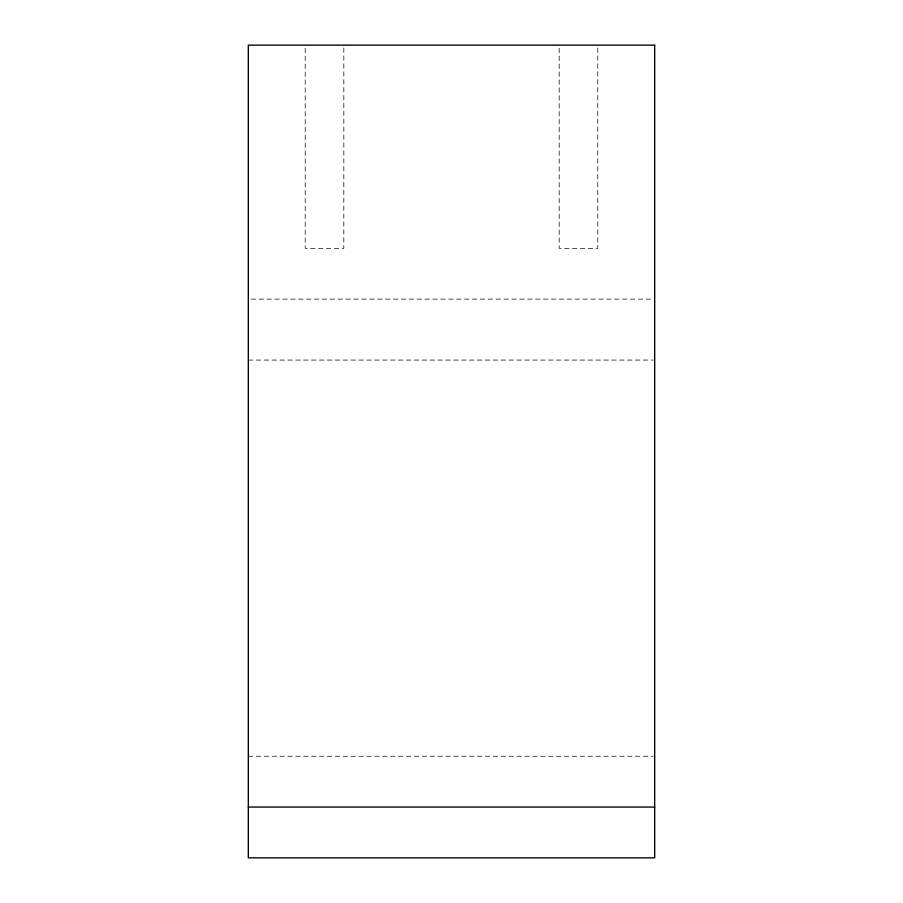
<?xml version="1.0" encoding="UTF-8"?>
<svg xmlns="http://www.w3.org/2000/svg" width="903" height="903" viewBox="0 0 903 903"><rect width="100%" height="100%" fill="white"/><g stroke="black" fill="none" stroke-linecap="round" stroke-linejoin="round"><path stroke-width="0.68" stroke-dasharray="4.51 3.39" d="M251.147 299.119L653.264 299.119M248.325 360.071L653.264 360.071M248.325 756.262L653.264 756.262M597.786 47.972L597.752 248.325L559.183 248.325L559.183 47.972M343.817 47.972L343.817 248.325L305.214 248.325L305.214 47.972"/><path stroke-width="1.35" d="M248.325 807.056L654.675 807.056M654.675 45.15L248.325 45.15L248.325 857.85L654.675 857.85L654.675 45.15"/></g></svg>
